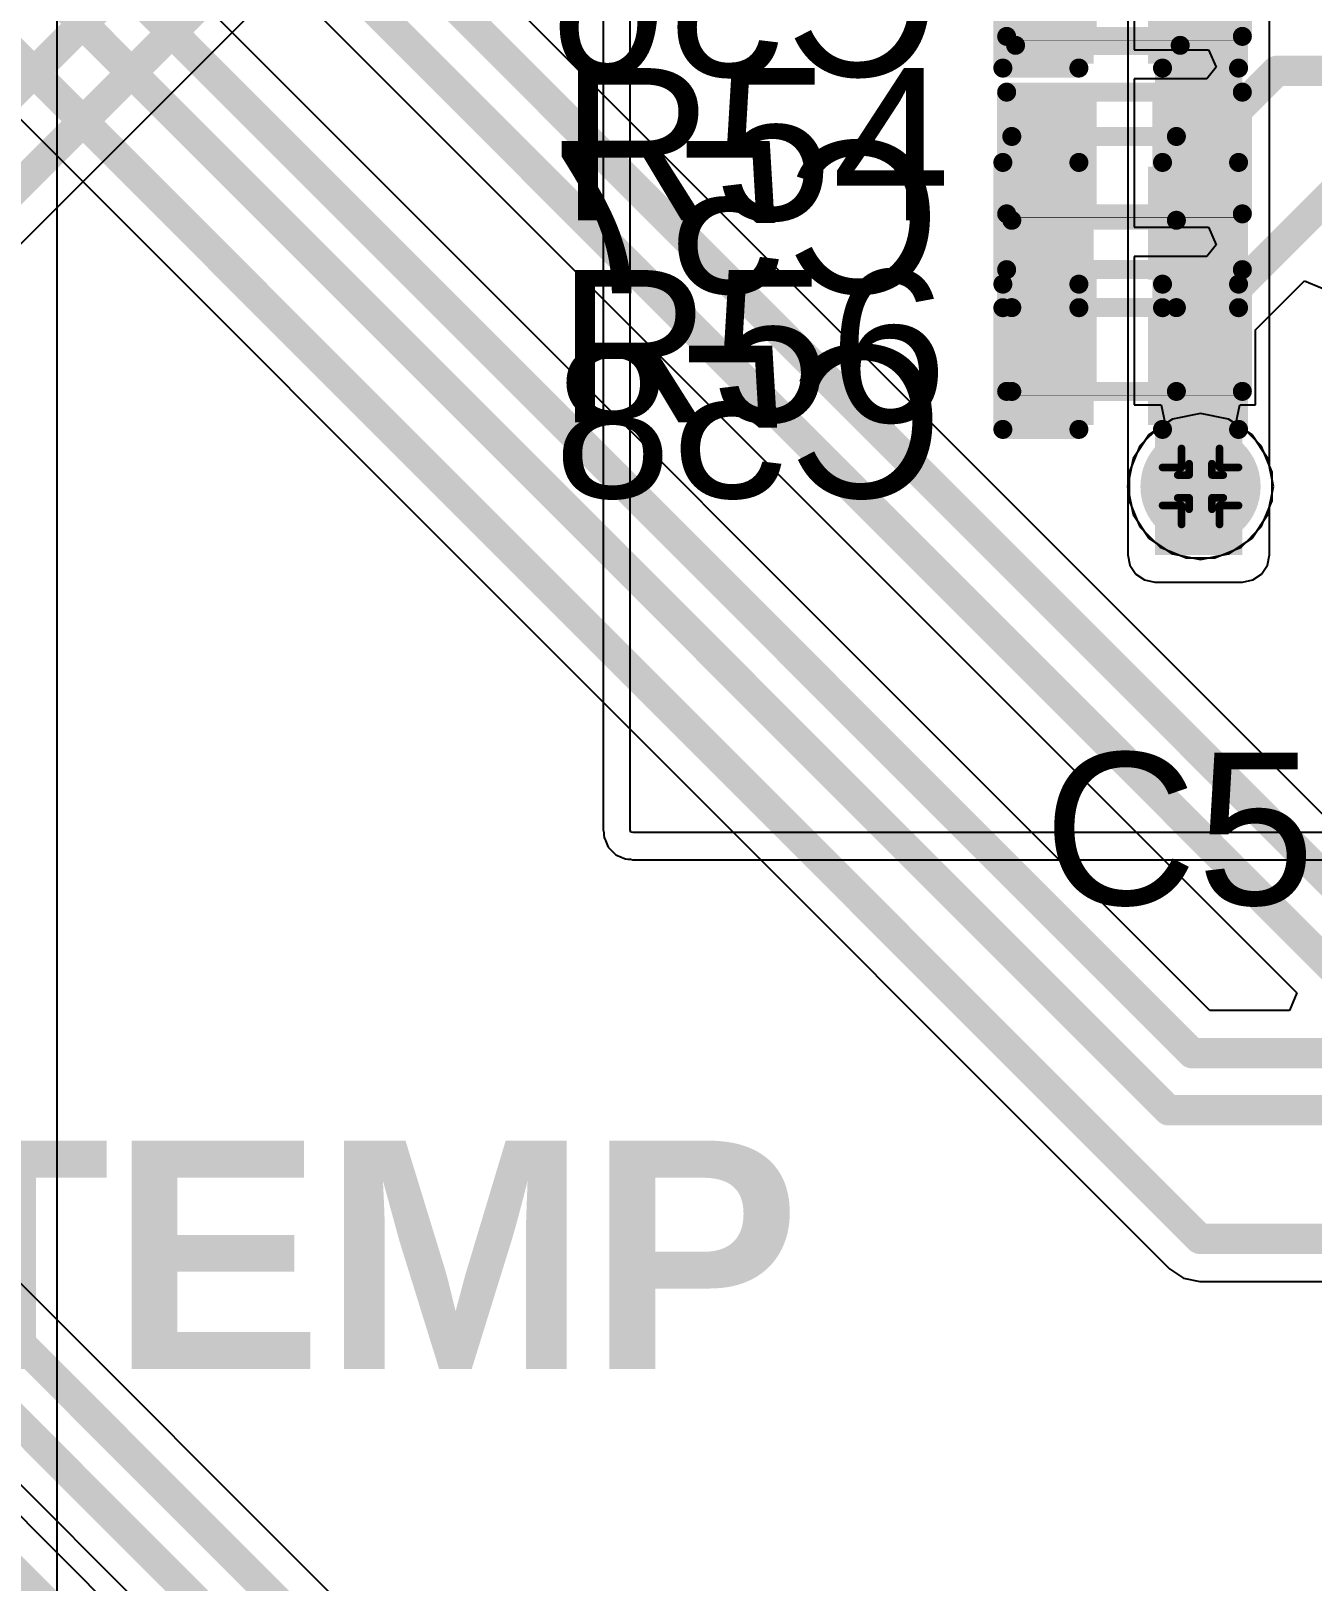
# Model space of a CAD drawing. Header units: inches. Extents: x -0.1 to 17.9, y -0.8 to 4.8.
# Drawn here: x 1.5853 to 1.9223, y 2.2012 to 2.6087 of the extents above; entities that cross this region are included whole.
import ezdxf

# ---------------------------------------------------------------- set-up
doc = ezdxf.new("R2010")
doc.units = ezdxf.units.IN
doc.header["$MEASUREMENT"] = 0
for name, color, linetype in [('Bottom Layer 1', 5, 'Continuous'), ('Bottom Overlay', 54, 'Continuous'), ('Bottom Paste', 16, 'Continuous'), ('Bottom Solder', 6, 'Continuous'), ('Drill Drawing', 1, 'Continuous'), ('GND+Signal', 16, 'Continuous'), ('Pad Holes', 156, 'Continuous'), ('PWR+Signal', 76, 'Continuous'), ('Top 3D Body', 56, 'Continuous'), ('Top Layer 1', 1, 'Continuous'), ('Top Overlay', 2, 'Continuous'), ('Top Paste', 8, 'Continuous'), ('Top Solder', 216, 'Continuous'), ('Via Holes', 16, 'Continuous')]:
    doc.layers.add(name, color=color, linetype=linetype)
doc.styles.add('Arial', font='', dxfattribs={"height": 0.2})
doc.styles.add('Arial_Bold', font='', dxfattribs={"height": 0.2})
doc.styles.get('Arial').set_extended_font_data('Arial')
doc.styles.get('Arial_Bold').set_extended_font_data('Arial', bold=True)

# ---------------------------------------------------------------- blocks, each defined once
blk = doc.blocks.new('C___0402_B_22')
at = {"layer": 'Bottom Layer 1'}
for points in [[(-0.0095, 0.0125), (-0.0095, -0.0125), (-0.0275, -0.0125), (-0.0275, 0.0125)], [(0.0275, 0.0125), (0.0275, -0.0125), (0.0095, -0.0125), (0.0095, 0.0125)]]:
    blk.add_hatch(color=5, dxfattribs=at).paths.add_polyline_path(points)
at = {"layer": 'Bottom Paste'}
for points in [[(-0.0095, 0.0125), (-0.0095, -0.0125), (-0.0275, -0.0125), (-0.0275, 0.0125)], [(0.0275, 0.0125), (0.0275, -0.0125), (0.0095, -0.0125), (0.0095, 0.0125)]]:
    blk.add_hatch(color=16, dxfattribs=at).paths.add_polyline_path(points)
at = {"layer": 'Bottom Solder'}
for points in [[(-0.00714, 0.01486), (-0.00714, -0.01486), (-0.02986, -0.01486), (-0.02986, 0.01486)], [(0.02986, 0.01486), (0.02986, -0.01486), (0.00714, -0.01486), (0.00714, 0.01486)]]:
    blk.add_hatch(color=6, dxfattribs=at).paths.add_polyline_path(points)
at = {"layer": 'Bottom Overlay'}
for points in [[(-0.011, 0.016, 0.005, 0.005, 0), (-0.031, 0.016, 0.005, 0.005, 0)], [(-0.031, 0.016, 0.005, 0.005, 0), (-0.031, -0.016, 0.005, 0.005, 0)], [(0.031, 0.016, 0.005, 0.005, 0), (0.011, 0.016, 0.005, 0.005, 0)], [(0.031, 0.016, 0.005, 0.005, 0), (0.031, -0.016, 0.005, 0.005, 0)], [(-0.011, -0.016, 0.005, 0.005, 0), (-0.031, -0.016, 0.005, 0.005, 0)], [(0.031, -0.016, 0.005, 0.005, 0), (0.011, -0.016, 0.005, 0.005, 0)]]:
    blk.add_lwpolyline(points, format="xyseb", dxfattribs=at)
for points in [[(-0.03225, 0.016, 0.0025, 0.0025, 1), (-0.02975, 0.016, 0.0025, 0.0025, 1)], [(-0.03225, 0.016, 0.0025, 0.0025, 1), (-0.02975, 0.016, 0.0025, 0.0025, 1)], [(-0.01225, 0.016, 0.0025, 0.0025, 1), (-0.00975, 0.016, 0.0025, 0.0025, 1)], [(0.00975, 0.016, 0.0025, 0.0025, 1), (0.01225, 0.016, 0.0025, 0.0025, 1)], [(0.02975, 0.016, 0.0025, 0.0025, 1), (0.03225, 0.016, 0.0025, 0.0025, 1)], [(0.02975, 0.016, 0.0025, 0.0025, 1), (0.03225, 0.016, 0.0025, 0.0025, 1)], [(-0.03225, -0.016, 0.0025, 0.0025, 1), (-0.02975, -0.016, 0.0025, 0.0025, 1)], [(-0.03225, -0.016, 0.0025, 0.0025, 1), (-0.02975, -0.016, 0.0025, 0.0025, 1)], [(-0.01225, -0.016, 0.0025, 0.0025, 1), (-0.00975, -0.016, 0.0025, 0.0025, 1)], [(0.00975, -0.016, 0.0025, 0.0025, 1), (0.01225, -0.016, 0.0025, 0.0025, 1)], [(0.02975, -0.016, 0.0025, 0.0025, 1), (0.03225, -0.016, 0.0025, 0.0025, 1)], [(0.02975, -0.016, 0.0025, 0.0025, 1), (0.03225, -0.016, 0.0025, 0.0025, 1)]]:
    blk.add_lwpolyline(points, format="xyseb", close=True, dxfattribs=at)
blk = doc.blocks.new('C___0402_B_23')
at = {"layer": 'Bottom Layer 1'}
for points in [[(-0.0095, 0.0125), (-0.0095, -0.0125), (-0.0275, -0.0125), (-0.0275, 0.0125)], [(0.0275, 0.0125), (0.0275, -0.0125), (0.0095, -0.0125), (0.0095, 0.0125)]]:
    blk.add_hatch(color=5, dxfattribs=at).paths.add_polyline_path(points)
at = {"layer": 'Bottom Paste'}
for points in [[(-0.0095, 0.0125), (-0.0095, -0.0125), (-0.0275, -0.0125), (-0.0275, 0.0125)], [(0.0275, 0.0125), (0.0275, -0.0125), (0.0095, -0.0125), (0.0095, 0.0125)]]:
    blk.add_hatch(color=16, dxfattribs=at).paths.add_polyline_path(points)
at = {"layer": 'Bottom Solder'}
for points in [[(-0.00714, 0.01486), (-0.00714, -0.01486), (-0.02986, -0.01486), (-0.02986, 0.01486)], [(0.02986, 0.01486), (0.02986, -0.01486), (0.00714, -0.01486), (0.00714, 0.01486)]]:
    blk.add_hatch(color=6, dxfattribs=at).paths.add_polyline_path(points)
at = {"layer": 'Bottom Overlay'}
for points in [[(-0.011, 0.016, 0.005, 0.005, 0), (-0.031, 0.016, 0.005, 0.005, 0)], [(-0.031, 0.016, 0.005, 0.005, 0), (-0.031, -0.016, 0.005, 0.005, 0)], [(0.031, 0.016, 0.005, 0.005, 0), (0.011, 0.016, 0.005, 0.005, 0)], [(0.031, 0.016, 0.005, 0.005, 0), (0.031, -0.016, 0.005, 0.005, 0)], [(-0.011, -0.016, 0.005, 0.005, 0), (-0.031, -0.016, 0.005, 0.005, 0)], [(0.031, -0.016, 0.005, 0.005, 0), (0.011, -0.016, 0.005, 0.005, 0)]]:
    blk.add_lwpolyline(points, format="xyseb", dxfattribs=at)
for points in [[(-0.03225, 0.016, 0.0025, 0.0025, 1), (-0.02975, 0.016, 0.0025, 0.0025, 1)], [(-0.03225, 0.016, 0.0025, 0.0025, 1), (-0.02975, 0.016, 0.0025, 0.0025, 1)], [(-0.01225, 0.016, 0.0025, 0.0025, 1), (-0.00975, 0.016, 0.0025, 0.0025, 1)], [(0.00975, 0.016, 0.0025, 0.0025, 1), (0.01225, 0.016, 0.0025, 0.0025, 1)], [(0.02975, 0.016, 0.0025, 0.0025, 1), (0.03225, 0.016, 0.0025, 0.0025, 1)], [(0.02975, 0.016, 0.0025, 0.0025, 1), (0.03225, 0.016, 0.0025, 0.0025, 1)], [(-0.03225, -0.016, 0.0025, 0.0025, 1), (-0.02975, -0.016, 0.0025, 0.0025, 1)], [(-0.03225, -0.016, 0.0025, 0.0025, 1), (-0.02975, -0.016, 0.0025, 0.0025, 1)], [(-0.01225, -0.016, 0.0025, 0.0025, 1), (-0.00975, -0.016, 0.0025, 0.0025, 1)], [(0.00975, -0.016, 0.0025, 0.0025, 1), (0.01225, -0.016, 0.0025, 0.0025, 1)], [(0.02975, -0.016, 0.0025, 0.0025, 1), (0.03225, -0.016, 0.0025, 0.0025, 1)], [(0.02975, -0.016, 0.0025, 0.0025, 1), (0.03225, -0.016, 0.0025, 0.0025, 1)]]:
    blk.add_lwpolyline(points, format="xyseb", close=True, dxfattribs=at)
blk = doc.blocks.new('C___0402_B_24')
at = {"layer": 'Bottom Layer 1'}
for points in [[(-0.0095, 0.0125), (-0.0095, -0.0125), (-0.0275, -0.0125), (-0.0275, 0.0125)], [(0.0275, 0.0125), (0.0275, -0.0125), (0.0095, -0.0125), (0.0095, 0.0125)]]:
    blk.add_hatch(color=5, dxfattribs=at).paths.add_polyline_path(points)
at = {"layer": 'Bottom Paste'}
for points in [[(-0.0095, 0.0125), (-0.0095, -0.0125), (-0.0275, -0.0125), (-0.0275, 0.0125)], [(0.0275, 0.0125), (0.0275, -0.0125), (0.0095, -0.0125), (0.0095, 0.0125)]]:
    blk.add_hatch(color=16, dxfattribs=at).paths.add_polyline_path(points)
at = {"layer": 'Bottom Solder'}
for points in [[(-0.00714, 0.01486), (-0.00714, -0.01486), (-0.02986, -0.01486), (-0.02986, 0.01486)], [(0.02986, 0.01486), (0.02986, -0.01486), (0.00714, -0.01486), (0.00714, 0.01486)]]:
    blk.add_hatch(color=6, dxfattribs=at).paths.add_polyline_path(points)
at = {"layer": 'Bottom Overlay'}
for points in [[(-0.011, 0.016, 0.005, 0.005, 0), (-0.031, 0.016, 0.005, 0.005, 0)], [(-0.031, 0.016, 0.005, 0.005, 0), (-0.031, -0.016, 0.005, 0.005, 0)], [(0.031, 0.016, 0.005, 0.005, 0), (0.011, 0.016, 0.005, 0.005, 0)], [(0.031, 0.016, 0.005, 0.005, 0), (0.031, -0.016, 0.005, 0.005, 0)], [(-0.011, -0.016, 0.005, 0.005, 0), (-0.031, -0.016, 0.005, 0.005, 0)], [(0.031, -0.016, 0.005, 0.005, 0), (0.011, -0.016, 0.005, 0.005, 0)]]:
    blk.add_lwpolyline(points, format="xyseb", dxfattribs=at)
for points in [[(-0.03225, 0.016, 0.0025, 0.0025, 1), (-0.02975, 0.016, 0.0025, 0.0025, 1)], [(-0.03225, 0.016, 0.0025, 0.0025, 1), (-0.02975, 0.016, 0.0025, 0.0025, 1)], [(-0.01225, 0.016, 0.0025, 0.0025, 1), (-0.00975, 0.016, 0.0025, 0.0025, 1)], [(0.00975, 0.016, 0.0025, 0.0025, 1), (0.01225, 0.016, 0.0025, 0.0025, 1)], [(0.02975, 0.016, 0.0025, 0.0025, 1), (0.03225, 0.016, 0.0025, 0.0025, 1)], [(0.02975, 0.016, 0.0025, 0.0025, 1), (0.03225, 0.016, 0.0025, 0.0025, 1)], [(-0.03225, -0.016, 0.0025, 0.0025, 1), (-0.02975, -0.016, 0.0025, 0.0025, 1)], [(-0.03225, -0.016, 0.0025, 0.0025, 1), (-0.02975, -0.016, 0.0025, 0.0025, 1)], [(-0.01225, -0.016, 0.0025, 0.0025, 1), (-0.00975, -0.016, 0.0025, 0.0025, 1)], [(0.00975, -0.016, 0.0025, 0.0025, 1), (0.01225, -0.016, 0.0025, 0.0025, 1)], [(0.02975, -0.016, 0.0025, 0.0025, 1), (0.03225, -0.016, 0.0025, 0.0025, 1)], [(0.02975, -0.016, 0.0025, 0.0025, 1), (0.03225, -0.016, 0.0025, 0.0025, 1)]]:
    blk.add_lwpolyline(points, format="xyseb", close=True, dxfattribs=at)
blk = doc.blocks.new('R___0402_95')
at = {"layer": 'Top Layer 1'}
for points in [[(-0.0275, -0.0125), (-0.0275, 0.0125), (-0.0095, 0.0125), (-0.0095, -0.0125)], [(0.0095, -0.0125), (0.0095, 0.0125), (0.0275, 0.0125), (0.0275, -0.0125)]]:
    blk.add_hatch(color=1, dxfattribs=at).paths.add_polyline_path(points)
at = {"layer": 'Top Paste'}
for points in [[(-0.0275, -0.0125), (-0.0275, 0.0125), (-0.0095, 0.0125), (-0.0095, -0.0125)], [(0.0095, -0.0125), (0.0095, 0.0125), (0.0275, 0.0125), (0.0275, -0.0125)]]:
    blk.add_hatch(color=8, dxfattribs=at).paths.add_polyline_path(points)
at = {"layer": 'Top Solder'}
for points in [[(-0.02967, -0.01467), (-0.02967, 0.01467), (-0.00733, 0.01467), (-0.00733, -0.01467)], [(0.00733, -0.01467), (0.00733, 0.01467), (0.02967, 0.01467), (0.02967, -0.01467)]]:
    blk.add_hatch(color=216, dxfattribs=at).paths.add_polyline_path(points)
at = {"layer": 'Top Overlay'}
for points in [[(-0.031, -0.016, 0.005, 0.005, 0), (-0.031, 0.016, 0.005, 0.005, 0)], [(-0.031, 0.016, 0.005, 0.005, 0), (0.031, 0.016, 0.005, 0.005, 0)], [(0.031, -0.016, 0.005, 0.005, 0), (0.031, 0.016, 0.005, 0.005, 0)], [(-0.031, -0.016, 0.005, 0.005, 0), (0.031, -0.016, 0.005, 0.005, 0)], [(-0.032, -0.017, 0.000127, 0.000127, 0), (0.032, -0.017, 0.000127, 0.000127, 0)]]:
    blk.add_lwpolyline(points, format="xyseb", dxfattribs=at)
for points in [[(-0.03225, 0.016, 0.0025, 0.0025, 1), (-0.02975, 0.016, 0.0025, 0.0025, 1)], [(-0.03225, 0.016, 0.0025, 0.0025, 1), (-0.02975, 0.016, 0.0025, 0.0025, 1)], [(0.02975, 0.016, 0.0025, 0.0025, 1), (0.03225, 0.016, 0.0025, 0.0025, 1)], [(0.02975, 0.016, 0.0025, 0.0025, 1), (0.03225, 0.016, 0.0025, 0.0025, 1)], [(-0.03225, -0.016, 0.0025, 0.0025, 1), (-0.02975, -0.016, 0.0025, 0.0025, 1)], [(-0.03225, -0.016, 0.0025, 0.0025, 1), (-0.02975, -0.016, 0.0025, 0.0025, 1)], [(0.02975, -0.016, 0.0025, 0.0025, 1), (0.03225, -0.016, 0.0025, 0.0025, 1)], [(0.02975, -0.016, 0.0025, 0.0025, 1), (0.03225, -0.016, 0.0025, 0.0025, 1)], [(-0.03203, -0.017, 0.0000635, 0.0000635, 1), (-0.03197, -0.017, 0.0000635, 0.0000635, 1)], [(0.03197, -0.017, 0.0000635, 0.0000635, 1), (0.03203, -0.017, 0.0000635, 0.0000635, 1)]]:
    blk.add_lwpolyline(points, format="xyseb", close=True, dxfattribs=at)
blk = doc.blocks.new('R___0402_96')
at = {"layer": 'Top Layer 1'}
for points in [[(-0.0275, -0.0125), (-0.0275, 0.0125), (-0.0095, 0.0125), (-0.0095, -0.0125)], [(0.0095, -0.0125), (0.0095, 0.0125), (0.0275, 0.0125), (0.0275, -0.0125)]]:
    blk.add_hatch(color=1, dxfattribs=at).paths.add_polyline_path(points)
at = {"layer": 'Top Paste'}
for points in [[(-0.0275, -0.0125), (-0.0275, 0.0125), (-0.0095, 0.0125), (-0.0095, -0.0125)], [(0.0095, -0.0125), (0.0095, 0.0125), (0.0275, 0.0125), (0.0275, -0.0125)]]:
    blk.add_hatch(color=8, dxfattribs=at).paths.add_polyline_path(points)
at = {"layer": 'Top Solder'}
for points in [[(-0.02967, -0.01466), (-0.02967, 0.01467), (-0.00733, 0.01467), (-0.00733, -0.01466)], [(0.00733, -0.01466), (0.00733, 0.01467), (0.02967, 0.01467), (0.02967, -0.01466)]]:
    blk.add_hatch(color=216, dxfattribs=at).paths.add_polyline_path(points)
at = {"layer": 'Top Overlay'}
for points in [[(-0.031, -0.016, 0.005, 0.005, 0), (-0.031, 0.016, 0.005, 0.005, 0)], [(-0.031, 0.016, 0.005, 0.005, 0), (0.031, 0.016, 0.005, 0.005, 0)], [(0.031, -0.016, 0.005, 0.005, 0), (0.031, 0.016, 0.005, 0.005, 0)], [(-0.031, -0.016, 0.005, 0.005, 0), (0.031, -0.016, 0.005, 0.005, 0)], [(-0.032, -0.017, 0.000127, 0.000127, 0), (0.032, -0.017, 0.000127, 0.000127, 0)]]:
    blk.add_lwpolyline(points, format="xyseb", dxfattribs=at)
for points in [[(-0.03225, 0.016, 0.0025, 0.0025, 1), (-0.02975, 0.016, 0.0025, 0.0025, 1)], [(-0.03225, 0.016, 0.0025, 0.0025, 1), (-0.02975, 0.016, 0.0025, 0.0025, 1)], [(0.02975, 0.016, 0.0025, 0.0025, 1), (0.03225, 0.016, 0.0025, 0.0025, 1)], [(0.02975, 0.016, 0.0025, 0.0025, 1), (0.03225, 0.016, 0.0025, 0.0025, 1)], [(-0.03225, -0.016, 0.0025, 0.0025, 1), (-0.02975, -0.016, 0.0025, 0.0025, 1)], [(-0.03225, -0.016, 0.0025, 0.0025, 1), (-0.02975, -0.016, 0.0025, 0.0025, 1)], [(0.02975, -0.016, 0.0025, 0.0025, 1), (0.03225, -0.016, 0.0025, 0.0025, 1)], [(0.02975, -0.016, 0.0025, 0.0025, 1), (0.03225, -0.016, 0.0025, 0.0025, 1)], [(-0.03203, -0.017, 0.0000635, 0.0000635, 1), (-0.03197, -0.017, 0.0000635, 0.0000635, 1)], [(0.03197, -0.017, 0.0000635, 0.0000635, 1), (0.03203, -0.017, 0.0000635, 0.0000635, 1)]]:
    blk.add_lwpolyline(points, format="xyseb", close=True, dxfattribs=at)
blk = doc.blocks.new('R___0402_97')
at = {"layer": 'Top Layer 1'}
for points in [[(-0.0275, -0.0125), (-0.0275, 0.0125), (-0.0095, 0.0125), (-0.0095, -0.0125)], [(0.0095, -0.0125), (0.0095, 0.0125), (0.0275, 0.0125), (0.0275, -0.0125)]]:
    blk.add_hatch(color=1, dxfattribs=at).paths.add_polyline_path(points)
at = {"layer": 'Top Paste'}
for points in [[(-0.0275, -0.0125), (-0.0275, 0.0125), (-0.0095, 0.0125), (-0.0095, -0.0125)], [(0.0095, -0.0125), (0.0095, 0.0125), (0.0275, 0.0125), (0.0275, -0.0125)]]:
    blk.add_hatch(color=8, dxfattribs=at).paths.add_polyline_path(points)
at = {"layer": 'Top Solder'}
for points in [[(-0.02966, -0.01467), (-0.02966, 0.01467), (-0.00733, 0.01467), (-0.00733, -0.01467)], [(0.00734, -0.01467), (0.00734, 0.01467), (0.02967, 0.01467), (0.02967, -0.01467)]]:
    blk.add_hatch(color=216, dxfattribs=at).paths.add_polyline_path(points)
at = {"layer": 'Top Overlay'}
for points in [[(-0.031, -0.016, 0.005, 0.005, 0), (-0.031, 0.016, 0.005, 0.005, 0)], [(-0.031, 0.016, 0.005, 0.005, 0), (0.031, 0.016, 0.005, 0.005, 0)], [(0.031, -0.016, 0.005, 0.005, 0), (0.031, 0.016, 0.005, 0.005, 0)], [(-0.031, -0.016, 0.005, 0.005, 0), (0.031, -0.016, 0.005, 0.005, 0)], [(-0.032, -0.017, 0.000127, 0.000127, 0), (0.032, -0.017, 0.000127, 0.000127, 0)]]:
    blk.add_lwpolyline(points, format="xyseb", dxfattribs=at)
for points in [[(-0.03225, 0.016, 0.0025, 0.0025, 1), (-0.02975, 0.016, 0.0025, 0.0025, 1)], [(-0.03225, 0.016, 0.0025, 0.0025, 1), (-0.02975, 0.016, 0.0025, 0.0025, 1)], [(0.02975, 0.016, 0.0025, 0.0025, 1), (0.03225, 0.016, 0.0025, 0.0025, 1)], [(0.02975, 0.016, 0.0025, 0.0025, 1), (0.03225, 0.016, 0.0025, 0.0025, 1)], [(-0.03225, -0.016, 0.0025, 0.0025, 1), (-0.02975, -0.016, 0.0025, 0.0025, 1)], [(-0.03225, -0.016, 0.0025, 0.0025, 1), (-0.02975, -0.016, 0.0025, 0.0025, 1)], [(0.02975, -0.016, 0.0025, 0.0025, 1), (0.03225, -0.016, 0.0025, 0.0025, 1)], [(0.02975, -0.016, 0.0025, 0.0025, 1), (0.03225, -0.016, 0.0025, 0.0025, 1)], [(-0.03203, -0.017, 0.0000635, 0.0000635, 1), (-0.03197, -0.017, 0.0000635, 0.0000635, 1)], [(0.03197, -0.017, 0.0000635, 0.0000635, 1), (0.03203, -0.017, 0.0000635, 0.0000635, 1)]]:
    blk.add_lwpolyline(points, format="xyseb", close=True, dxfattribs=at)

msp = doc.modelspace()

# ---------------------------------------------------------------- hatches: boundary and pattern name
at = {"layer": 'Bottom Layer 1'}
msp.add_hatch(color=5, dxfattribs=at).paths.add_polyline_path([(1.904, 2.471), (1.904, 2.67), (1.881, 2.67), (1.881, 2.471)])
h = msp.add_hatch(color=5, dxfattribs=at)
edge = h.paths.add_edge_path()
edge.add_arc((1.893, 2.489), 0.01181, 0, 360)
at = {"layer": 'Bottom Solder'}
h = msp.add_hatch(color=6, dxfattribs=at)
edge = h.paths.add_edge_path()
edge.add_arc((1.893, 2.489), 0.01581, 0, 360)
at = {"layer": 'GND+Signal'}
h = msp.add_hatch(color=16, dxfattribs=at)
edge = h.paths.add_edge_path()
edge.add_arc((1.893, 2.489), 0.01181, 0, 360)
at = {"layer": 'Pad Holes'}
h = msp.add_hatch(color=7, dxfattribs=at)
edge = h.paths.add_edge_path()
edge.add_arc((1.84435, 2.60498), 0.00125, 0, 360)
h = msp.add_hatch(color=7, dxfattribs=at)
edge = h.paths.add_edge_path()
edge.add_arc((1.88765, 2.60498), 0.00125, 0, 360)
h = msp.add_hatch(color=7, dxfattribs=at)
edge = h.paths.add_edge_path()
edge.add_arc((1.84335, 2.58102), 0.00125, 0, 360)
h = msp.add_hatch(color=7, dxfattribs=at)
edge = h.paths.add_edge_path()
edge.add_arc((1.88665, 2.58102), 0.00125, 0, 360)
h = msp.add_hatch(color=7, dxfattribs=at)
edge = h.paths.add_edge_path()
edge.add_arc((1.84335, 2.55898), 0.00125, 0, 360)
h = msp.add_hatch(color=7, dxfattribs=at)
edge = h.paths.add_edge_path()
edge.add_arc((1.88665, 2.55898), 0.00125, 0, 360)
h = msp.add_hatch(color=7, dxfattribs=at)
edge = h.paths.add_edge_path()
edge.add_arc((1.84335, 2.53602), 0.00125, 0, 360)
h = msp.add_hatch(color=7, dxfattribs=at)
edge = h.paths.add_edge_path()
edge.add_arc((1.88665, 2.53602), 0.00125, 0, 360)
h = msp.add_hatch(color=7, dxfattribs=at)
edge = h.paths.add_edge_path()
edge.add_arc((1.84335, 2.51398), 0.00125, 0, 360)
h = msp.add_hatch(color=7, dxfattribs=at)
edge = h.paths.add_edge_path()
edge.add_arc((1.88665, 2.51398), 0.00125, 0, 360)
at = {"layer": 'PWR+Signal'}
h = msp.add_hatch(color=76, dxfattribs=at)
edge = h.paths.add_edge_path()
edge.add_arc((1.893, 2.489), 0.01181, 0, 360)
at = {"layer": 'Top 3D Body'}
h = msp.add_hatch(color=56, dxfattribs=at)
edge = h.paths.add_edge_path()
edge.add_arc((1.84435, 2.60498), 0.00125, 0, 360)
h = msp.add_hatch(color=56, dxfattribs=at)
edge = h.paths.add_edge_path()
edge.add_arc((1.88765, 2.60498), 0.00125, 0, 360)
h = msp.add_hatch(color=56, dxfattribs=at)
edge = h.paths.add_edge_path()
edge.add_arc((1.84335, 2.58102), 0.00125, 0, 360)
h = msp.add_hatch(color=56, dxfattribs=at)
edge = h.paths.add_edge_path()
edge.add_arc((1.88665, 2.58102), 0.00125, 0, 360)
h = msp.add_hatch(color=56, dxfattribs=at)
edge = h.paths.add_edge_path()
edge.add_arc((1.84335, 2.55898), 0.00125, 0, 360)
h = msp.add_hatch(color=56, dxfattribs=at)
edge = h.paths.add_edge_path()
edge.add_arc((1.88665, 2.55898), 0.00125, 0, 360)
h = msp.add_hatch(color=56, dxfattribs=at)
edge = h.paths.add_edge_path()
edge.add_arc((1.84335, 2.53602), 0.00125, 0, 360)
h = msp.add_hatch(color=56, dxfattribs=at)
edge = h.paths.add_edge_path()
edge.add_arc((1.88665, 2.53602), 0.00125, 0, 360)
h = msp.add_hatch(color=56, dxfattribs=at)
edge = h.paths.add_edge_path()
edge.add_arc((1.84335, 2.51398), 0.00125, 0, 360)
h = msp.add_hatch(color=56, dxfattribs=at)
edge = h.paths.add_edge_path()
edge.add_arc((1.88665, 2.51398), 0.00125, 0, 360)
at = {"layer": 'Top Layer 1'}
h = msp.add_hatch(color=1, dxfattribs=at)
edge = h.paths.add_edge_path()
edge.add_arc((1.893, 2.489), 0.01181, 0, 360)
at = {"layer": 'Via Holes'}
h = msp.add_hatch(color=7, dxfattribs=at)
edge = h.paths.add_edge_path()
edge.add_arc((1.893, 2.489), 0.00591, 0, 360)

# ---------------------------------------------------------------- linework, layer by layer
at = {"layer": 'Bottom Layer 1'}
for p, q in [((1.94514, 2.38272), (1.56693, 2.76093)), ((1.55735, 2.71678), (1.9183, 2.35583)), ((1.89543, 2.35122), (1.55872, 2.68793)), ((1.87386, 2.67), (1.87386, 2.471)), ((1.91114, 2.49437), (1.91114, 2.66849)), ((1.56635, 2.60178), (1.88488, 2.28326)), ((1.91181, 2.49274), (1.91114, 2.49437)), ((1.91181, 2.48526), (1.91181, 2.49274)), ((1.91114, 2.48363), (1.91181, 2.48526)), ((1.91114, 2.471), (1.91114, 2.48363)), ((1.87386, 2.471), (1.87441, 2.46827)), ((1.91059, 2.46827), (1.91114, 2.471)), ((1.87441, 2.46827), (1.87595, 2.46595)), ((1.87595, 2.46595), (1.87827, 2.46441)), ((1.90673, 2.46441), (1.90905, 2.46595)), ((1.90905, 2.46595), (1.91059, 2.46827)), ((1.87827, 2.46441), (1.881, 2.46386)), ((1.881, 2.46386), (1.904, 2.46386)), ((1.904, 2.46386), (1.90673, 2.46441)), ((1.9183, 2.35583), (1.91639, 2.35122)), ((1.91639, 2.35122), (1.89543, 2.35122)), ((1.88488, 2.28326), (1.88488, 2.28326)), ((1.88488, 2.28326), (1.88852, 2.28083)), ((1.88852, 2.28083), (1.89281, 2.27997)), ((1.89281, 2.27997), (1.89281, 2.27997)), ((1.89281, 2.27997), (3.42204, 2.27997))]:
    msp.add_line(p, q, dxfattribs=at)
for points in [[(1.559, 2.753, 0.008, 0.008, 0), (1.9405, 2.3715, 0.008, 0.008, 0)], [(1.562, 2.728, 0.008, 0.008, 0), (1.935, 2.355, 0.008, 0.008, 0)], [(1.55079, 2.68, 0.008, 0.008, 0), (1.89079, 2.34, 0.008, 0.008, 0)], [(1.56257, 2.647, 0.008, 0.008, 0), (1.88457, 2.325, 0.008, 0.008, 0)], [(1.571, 2.613, 0.008, 0.008, 0), (1.89281, 2.29119, 0.008, 0.008, 0)], [(1.89079, 2.34, 0.008, 0.008, 0), (2.91621, 2.34, 0.008, 0.008, 0)], [(1.88457, 2.325, 0.008, 0.008, 0), (2.92243, 2.325, 0.008, 0.008, 0)], [(1.89281, 2.29119, 0.008, 0.008, 0), (3.42668, 2.29119, 0.008, 0.008, 0)]]:
    msp.add_lwpolyline(points, format="xyseb", dxfattribs=at)
for points in [[(1.88879, 2.34, 0.004, 0.004, 1), (1.89279, 2.34, 0.004, 0.004, 1)], [(1.88879, 2.34, 0.004, 0.004, 1), (1.89279, 2.34, 0.004, 0.004, 1)], [(1.88257, 2.325, 0.004, 0.004, 1), (1.88657, 2.325, 0.004, 0.004, 1)], [(1.88257, 2.325, 0.004, 0.004, 1), (1.88657, 2.325, 0.004, 0.004, 1)], [(1.89081, 2.29119, 0.004, 0.004, 1), (1.89481, 2.29119, 0.004, 0.004, 1)], [(1.89081, 2.29119, 0.004, 0.004, 1), (1.89481, 2.29119, 0.004, 0.004, 1)]]:
    msp.add_lwpolyline(points, format="xyseb", close=True, dxfattribs=at)
at = {"layer": 'Drill Drawing'}
for points in [[(1.888, 2.494, 0.002, 0.002, 0), (1.888, 2.499, 0.002, 0.002, 0)], [(1.888, 2.499, 0.002, 0.002, 0), (1.898, 2.499, 0.002, 0.002, 0)], [(1.898, 2.494, 0.002, 0.002, 0), (1.898, 2.499, 0.002, 0.002, 0)], [(1.883, 2.484, 0.002, 0.002, 0), (1.883, 2.494, 0.002, 0.002, 0)], [(1.883, 2.494, 0.002, 0.002, 0), (1.888, 2.494, 0.002, 0.002, 0)], [(1.89, 2.492, 0.002, 0.002, 0), (1.89, 2.495, 0.002, 0.002, 0)], [(1.89, 2.495, 0.002, 0.002, 0), (1.896, 2.495, 0.002, 0.002, 0)], [(1.896, 2.492, 0.002, 0.002, 0), (1.896, 2.495, 0.002, 0.002, 0)], [(1.898, 2.494, 0.002, 0.002, 0), (1.903, 2.494, 0.002, 0.002, 0)], [(1.903, 2.484, 0.002, 0.002, 0), (1.903, 2.494, 0.002, 0.002, 0)], [(1.887, 2.486, 0.002, 0.002, 0), (1.887, 2.492, 0.002, 0.002, 0)], [(1.887, 2.492, 0.002, 0.002, 0), (1.89, 2.492, 0.002, 0.002, 0)], [(1.896, 2.492, 0.002, 0.002, 0), (1.899, 2.492, 0.002, 0.002, 0)], [(1.899, 2.486, 0.002, 0.002, 0), (1.899, 2.492, 0.002, 0.002, 0)], [(1.887, 2.486, 0.002, 0.002, 0), (1.89, 2.486, 0.002, 0.002, 0)], [(1.89, 2.483, 0.002, 0.002, 0), (1.89, 2.486, 0.002, 0.002, 0)], [(1.896, 2.486, 0.002, 0.002, 0), (1.899, 2.486, 0.002, 0.002, 0)], [(1.896, 2.483, 0.002, 0.002, 0), (1.896, 2.486, 0.002, 0.002, 0)], [(1.883, 2.484, 0.002, 0.002, 0), (1.888, 2.484, 0.002, 0.002, 0)], [(1.888, 2.479, 0.002, 0.002, 0), (1.888, 2.484, 0.002, 0.002, 0)], [(1.89, 2.483, 0.002, 0.002, 0), (1.896, 2.483, 0.002, 0.002, 0)], [(1.898, 2.484, 0.002, 0.002, 0), (1.903, 2.484, 0.002, 0.002, 0)], [(1.898, 2.479, 0.002, 0.002, 0), (1.898, 2.484, 0.002, 0.002, 0)], [(1.888, 2.479, 0.002, 0.002, 0), (1.898, 2.479, 0.002, 0.002, 0)]]:
    msp.add_lwpolyline(points, format="xyseb", dxfattribs=at)
for points in [[(1.8875, 2.499, 0.001, 0.001, 1), (1.8885, 2.499, 0.001, 0.001, 1)], [(1.8875, 2.499, 0.001, 0.001, 1), (1.8885, 2.499, 0.001, 0.001, 1)], [(1.8975, 2.499, 0.001, 0.001, 1), (1.8985, 2.499, 0.001, 0.001, 1)], [(1.8975, 2.499, 0.001, 0.001, 1), (1.8985, 2.499, 0.001, 0.001, 1)], [(1.8825, 2.494, 0.001, 0.001, 1), (1.8835, 2.494, 0.001, 0.001, 1)], [(1.8825, 2.494, 0.001, 0.001, 1), (1.8835, 2.494, 0.001, 0.001, 1)], [(1.8875, 2.494, 0.001, 0.001, 1), (1.8885, 2.494, 0.001, 0.001, 1)], [(1.8875, 2.494, 0.001, 0.001, 1), (1.8885, 2.494, 0.001, 0.001, 1)], [(1.8895, 2.495, 0.001, 0.001, 1), (1.8905, 2.495, 0.001, 0.001, 1)], [(1.8895, 2.495, 0.001, 0.001, 1), (1.8905, 2.495, 0.001, 0.001, 1)], [(1.8955, 2.495, 0.001, 0.001, 1), (1.8965, 2.495, 0.001, 0.001, 1)], [(1.8955, 2.495, 0.001, 0.001, 1), (1.8965, 2.495, 0.001, 0.001, 1)], [(1.8975, 2.494, 0.001, 0.001, 1), (1.8985, 2.494, 0.001, 0.001, 1)], [(1.8975, 2.494, 0.001, 0.001, 1), (1.8985, 2.494, 0.001, 0.001, 1)], [(1.9025, 2.494, 0.001, 0.001, 1), (1.9035, 2.494, 0.001, 0.001, 1)], [(1.9025, 2.494, 0.001, 0.001, 1), (1.9035, 2.494, 0.001, 0.001, 1)], [(1.8865, 2.492, 0.001, 0.001, 1), (1.8875, 2.492, 0.001, 0.001, 1)], [(1.8865, 2.492, 0.001, 0.001, 1), (1.8875, 2.492, 0.001, 0.001, 1)], [(1.8895, 2.492, 0.001, 0.001, 1), (1.8905, 2.492, 0.001, 0.001, 1)], [(1.8895, 2.492, 0.001, 0.001, 1), (1.8905, 2.492, 0.001, 0.001, 1)], [(1.8955, 2.492, 0.001, 0.001, 1), (1.8965, 2.492, 0.001, 0.001, 1)], [(1.8955, 2.492, 0.001, 0.001, 1), (1.8965, 2.492, 0.001, 0.001, 1)], [(1.8985, 2.492, 0.001, 0.001, 1), (1.8995, 2.492, 0.001, 0.001, 1)], [(1.8985, 2.492, 0.001, 0.001, 1), (1.8995, 2.492, 0.001, 0.001, 1)], [(1.8865, 2.486, 0.001, 0.001, 1), (1.8875, 2.486, 0.001, 0.001, 1)], [(1.8865, 2.486, 0.001, 0.001, 1), (1.8875, 2.486, 0.001, 0.001, 1)], [(1.8895, 2.486, 0.001, 0.001, 1), (1.8905, 2.486, 0.001, 0.001, 1)], [(1.8895, 2.486, 0.001, 0.001, 1), (1.8905, 2.486, 0.001, 0.001, 1)], [(1.8955, 2.486, 0.001, 0.001, 1), (1.8965, 2.486, 0.001, 0.001, 1)], [(1.8955, 2.486, 0.001, 0.001, 1), (1.8965, 2.486, 0.001, 0.001, 1)], [(1.8985, 2.486, 0.001, 0.001, 1), (1.8995, 2.486, 0.001, 0.001, 1)], [(1.8985, 2.486, 0.001, 0.001, 1), (1.8995, 2.486, 0.001, 0.001, 1)], [(1.8825, 2.484, 0.001, 0.001, 1), (1.8835, 2.484, 0.001, 0.001, 1)], [(1.8825, 2.484, 0.001, 0.001, 1), (1.8835, 2.484, 0.001, 0.001, 1)], [(1.8875, 2.484, 0.001, 0.001, 1), (1.8885, 2.484, 0.001, 0.001, 1)], [(1.8875, 2.484, 0.001, 0.001, 1), (1.8885, 2.484, 0.001, 0.001, 1)], [(1.8895, 2.483, 0.001, 0.001, 1), (1.8905, 2.483, 0.001, 0.001, 1)], [(1.8895, 2.483, 0.001, 0.001, 1), (1.8905, 2.483, 0.001, 0.001, 1)], [(1.8955, 2.483, 0.001, 0.001, 1), (1.8965, 2.483, 0.001, 0.001, 1)], [(1.8955, 2.483, 0.001, 0.001, 1), (1.8965, 2.483, 0.001, 0.001, 1)], [(1.8975, 2.484, 0.001, 0.001, 1), (1.8985, 2.484, 0.001, 0.001, 1)], [(1.8975, 2.484, 0.001, 0.001, 1), (1.8985, 2.484, 0.001, 0.001, 1)], [(1.9025, 2.484, 0.001, 0.001, 1), (1.9035, 2.484, 0.001, 0.001, 1)], [(1.9025, 2.484, 0.001, 0.001, 1), (1.9035, 2.484, 0.001, 0.001, 1)], [(1.8875, 2.479, 0.001, 0.001, 1), (1.8885, 2.479, 0.001, 0.001, 1)], [(1.8875, 2.479, 0.001, 0.001, 1), (1.8885, 2.479, 0.001, 0.001, 1)], [(1.8975, 2.479, 0.001, 0.001, 1), (1.8985, 2.479, 0.001, 0.001, 1)], [(1.8975, 2.479, 0.001, 0.001, 1), (1.8985, 2.479, 0.001, 0.001, 1)]]:
    msp.add_lwpolyline(points, format="xyseb", close=True, dxfattribs=at)
at = {"layer": 'GND+Signal'}
msp.add_line((1.59222, 2.045), (1.59222, 2.94335), dxfattribs=at)
at = {"layer": 'PWR+Signal'}
for p, q in [((0.91622, 1.88635), (1.73124, 2.70138)), ((1.73586, 2.69893), (1.73586, 2.3987)), ((1.743, 2.3987), (1.743, 2.69947)), ((1.88566, 2.50672), (1.87944, 2.50256)), ((1.893, 2.50818), (1.88566, 2.50672)), ((1.90034, 2.50672), (1.893, 2.50818)), ((1.90656, 2.50256), (1.90034, 2.50672)), ((1.87944, 2.50256), (1.87528, 2.49634)), ((1.91072, 2.49634), (1.90656, 2.50256)), ((1.87528, 2.49634), (1.87382, 2.489)), ((1.91218, 2.489), (1.91072, 2.49634)), ((1.87382, 2.489), (1.87528, 2.48166)), ((1.91072, 2.48166), (1.91218, 2.489)), ((1.87528, 2.48166), (1.87944, 2.47544)), ((1.90656, 2.47544), (1.91072, 2.48166)), ((1.87944, 2.47544), (1.88566, 2.47128)), ((1.90034, 2.47128), (1.90656, 2.47544)), ((1.88566, 2.47128), (1.893, 2.46982)), ((1.893, 2.46982), (1.90034, 2.47128)), ((1.73586, 2.3987), (1.736, 2.39801)), ((1.736, 2.39801), (1.736, 2.39731)), ((1.736, 2.39731), (1.73612, 2.39672)), ((1.73612, 2.39672), (1.73639, 2.39607)), ((1.74312, 2.39812), (1.743, 2.3987)), ((1.7437, 2.398), (1.74312, 2.39812)), ((3.047, 2.398), (1.7437, 2.398)), ((1.73639, 2.39607), (1.73641, 2.39597)), ((1.73641, 2.39597), (1.73646, 2.39588)), ((1.73646, 2.39588), (1.73718, 2.39415)), ((1.73718, 2.39415), (1.73718, 2.39415)), ((1.73718, 2.39415), (1.73718, 2.39415)), ((1.73718, 2.39415), (1.73817, 2.39317)), ((1.73817, 2.39317), (1.73915, 2.39218)), ((1.73915, 2.39218), (1.73915, 2.39218)), ((1.73915, 2.39218), (1.73915, 2.39218)), ((1.73915, 2.39218), (1.74088, 2.39146)), ((1.74088, 2.39146), (1.74097, 2.39141)), ((1.74097, 2.39141), (1.74107, 2.39139)), ((1.74107, 2.39139), (1.74172, 2.39112)), ((1.74172, 2.39112), (1.74172, 2.39112)), ((1.74172, 2.39112), (1.74172, 2.39112)), ((1.74172, 2.39112), (1.74231, 2.391)), ((1.74231, 2.391), (1.74301, 2.391)), ((1.74301, 2.391), (1.7437, 2.39086)), ((1.7437, 2.39086), (3.03986, 2.39086))]:
    msp.add_line(p, q, dxfattribs=at)
for points in [[(0.88679, 1.89854, 0.008, 0.008, 0), (1.89524, 2.907, 0.008, 0.008, 0)], [(0.905, 1.891, 0.008, 0.008, 0), (1.86, 2.846, 0.008, 0.008, 0)]]:
    msp.add_lwpolyline(points, format="xyseb", dxfattribs=at)
at = {"layer": 'Top 3D Body'}
for points in [[(1.84435, 2.60498, 0.005, 0.005, 0), (1.88765, 2.60498, 0.005, 0.005, 0)], [(1.84335, 2.58102, 0.005, 0.005, 0), (1.88665, 2.58102, 0.005, 0.005, 0)], [(1.84335, 2.55898, 0.005, 0.005, 0), (1.88665, 2.55898, 0.005, 0.005, 0)], [(1.84335, 2.53602, 0.005, 0.005, 0), (1.88665, 2.53602, 0.005, 0.005, 0)], [(1.84335, 2.51398, 0.005, 0.005, 0), (1.88665, 2.51398, 0.005, 0.005, 0)]]:
    msp.add_lwpolyline(points, format="xyseb", dxfattribs=at)
for points in [[(1.8431, 2.60498, 0.0025, 0.0025, 1), (1.8456, 2.60498, 0.0025, 0.0025, 1)], [(1.8864, 2.60498, 0.0025, 0.0025, 1), (1.8889, 2.60498, 0.0025, 0.0025, 1)], [(1.8421, 2.58102, 0.0025, 0.0025, 1), (1.8446, 2.58102, 0.0025, 0.0025, 1)], [(1.8854, 2.58102, 0.0025, 0.0025, 1), (1.8879, 2.58102, 0.0025, 0.0025, 1)], [(1.8421, 2.55898, 0.0025, 0.0025, 1), (1.8446, 2.55898, 0.0025, 0.0025, 1)], [(1.8854, 2.55898, 0.0025, 0.0025, 1), (1.8879, 2.55898, 0.0025, 0.0025, 1)], [(1.8421, 2.53602, 0.0025, 0.0025, 1), (1.8446, 2.53602, 0.0025, 0.0025, 1)], [(1.8854, 2.53602, 0.0025, 0.0025, 1), (1.8879, 2.53602, 0.0025, 0.0025, 1)], [(1.8421, 2.51398, 0.0025, 0.0025, 1), (1.8446, 2.51398, 0.0025, 0.0025, 1)], [(1.8854, 2.51398, 0.0025, 0.0025, 1), (1.8879, 2.51398, 0.0025, 0.0025, 1)]]:
    msp.add_lwpolyline(points, format="xyseb", close=True, dxfattribs=at)
at = {"layer": 'Top Layer 1'}
for p, q in [((1.8755, 2.63678), (1.8755, 2.60383)), ((1.8755, 2.60383), (1.89513, 2.60383)), ((1.89513, 2.60383), (1.89715, 2.5992)), ((1.8947, 2.59617), (1.8755, 2.59617)), ((1.8755, 2.59617), (1.8755, 2.55717)), ((1.89715, 2.5992), (1.8947, 2.59617)), ((1.8755, 2.55717), (1.89513, 2.55717)), ((1.89513, 2.55717), (1.89715, 2.55253)), ((1.89715, 2.55253), (1.8947, 2.5495)), ((1.8947, 2.5495), (1.8755, 2.5495)), ((1.8755, 2.5495), (1.8755, 2.5105)), ((1.9075, 2.53014), (1.92038, 2.54302)), ((1.92038, 2.54302), (1.925, 2.54111)), ((1.9075, 2.5105), (1.9075, 2.53014)), ((1.8755, 2.5105), (1.88268, 2.5105)), ((1.88268, 2.5105), (1.88368, 2.5055)), ((1.90232, 2.5055), (1.90332, 2.5105)), ((1.90332, 2.5105), (1.9075, 2.5105)), ((1.88234, 2.50495), (1.87705, 2.49966)), ((1.88368, 2.5055), (1.88234, 2.50495)), ((1.90366, 2.50495), (1.90232, 2.5055)), ((1.90895, 2.49966), (1.90366, 2.50495)), ((1.87705, 2.49966), (1.87419, 2.49274)), ((1.91181, 2.49274), (1.90895, 2.49966)), ((1.87419, 2.49274), (1.87419, 2.48526)), ((1.91181, 2.48526), (1.91181, 2.49274)), ((1.87419, 2.48526), (1.87705, 2.47834)), ((1.90895, 2.47834), (1.91181, 2.48526)), ((1.87705, 2.47834), (1.88234, 2.47305)), ((1.90366, 2.47305), (1.90895, 2.47834)), ((1.84826, 2.01381), (1.38885, 2.47322)), ((1.88234, 2.47305), (1.88926, 2.47019)), ((1.88926, 2.47019), (1.89674, 2.47019)), ((1.89674, 2.47019), (1.90366, 2.47305)), ((1.35808, 2.45106), (1.79376, 2.01538)), ((1.75793, 2.04293), (1.35246, 2.44841))]:
    msp.add_line(p, q, dxfattribs=at)
for points in [[(1.8915, 2.57667, 0.008, 0.008, 0), (1.9131, 2.59827, 0.008, 0.008, 0)], [(1.9131, 2.59827, 0.008, 0.008, 0), (1.952, 2.59827, 0.008, 0.008, 0)], [(1.8915, 2.53, 0.008, 0.008, 0), (1.92827, 2.56677, 0.008, 0.008, 0)], [(1.35795, 2.46705, 0.008, 0.008, 0), (1.805, 2.02, 0.008, 0.008, 0)], [(1.37764, 2.46858, 0.008, 0.008, 0), (1.85, 1.99621, 0.008, 0.008, 0)], [(1.33827, 2.44673, 0.008, 0.008, 0), (1.75, 2.035, 0.008, 0.008, 0)]]:
    msp.add_lwpolyline(points, format="xyseb", dxfattribs=at)
for points in [[(1.9111, 2.59827, 0.004, 0.004, 1), (1.9151, 2.59827, 0.004, 0.004, 1)], [(1.9111, 2.59827, 0.004, 0.004, 1), (1.9151, 2.59827, 0.004, 0.004, 1)], [(1.8895, 2.57667, 0.004, 0.004, 1), (1.8935, 2.57667, 0.004, 0.004, 1)], [(1.8895, 2.53, 0.004, 0.004, 1), (1.8935, 2.53, 0.004, 0.004, 1)]]:
    msp.add_lwpolyline(points, format="xyseb", close=True, dxfattribs=at)

# ---------------------------------------------------------------- block references
for name, p in [('R___0402_96', (1.873, 2.62333)), ('R___0402_95', (1.873, 2.57667)), ('R___0402_97', (1.873, 2.53))]:
    msp.add_blockref(name, p)
at = {"rotation": 180}
for name, p in [('C___0402_B_22', (1.872, 2.615)), ('C___0402_B_23', (1.872, 2.55819)), ('C___0402_B_24', (1.872, 2.52))]:
    msp.add_blockref(name, p, dxfattribs=at)

# ---------------------------------------------------------------- texts
at = {"layer": 'Bottom Overlay', "style": 'Arial', "text_generation_flag": 2}
for s, p in [('C56', (1.82447, 2.59681)), ('C57', (1.82466, 2.53981)), ('C58', (1.82532, 2.48601))]:
    msp.add_text(s, height=0.04, dxfattribs=at).set_placement(p)
at = {"layer": 'Top Overlay'}
for s, height, style, p in [('R54', 0.04, 'Arial', (1.72468, 2.55901)), ('R56', 0.04, 'Arial', (1.7239, 2.5059)), ('C52', 0.04, 'Arial', (1.85168, 2.37901)), ('EXTTEMP', 0.06, 'Arial_Bold', (1.392, 2.257))]:
    msp.add_text(s, height=height, dxfattribs=dict(at, style=style)).set_placement(p)

doc.saveas('drawing.dxf')
